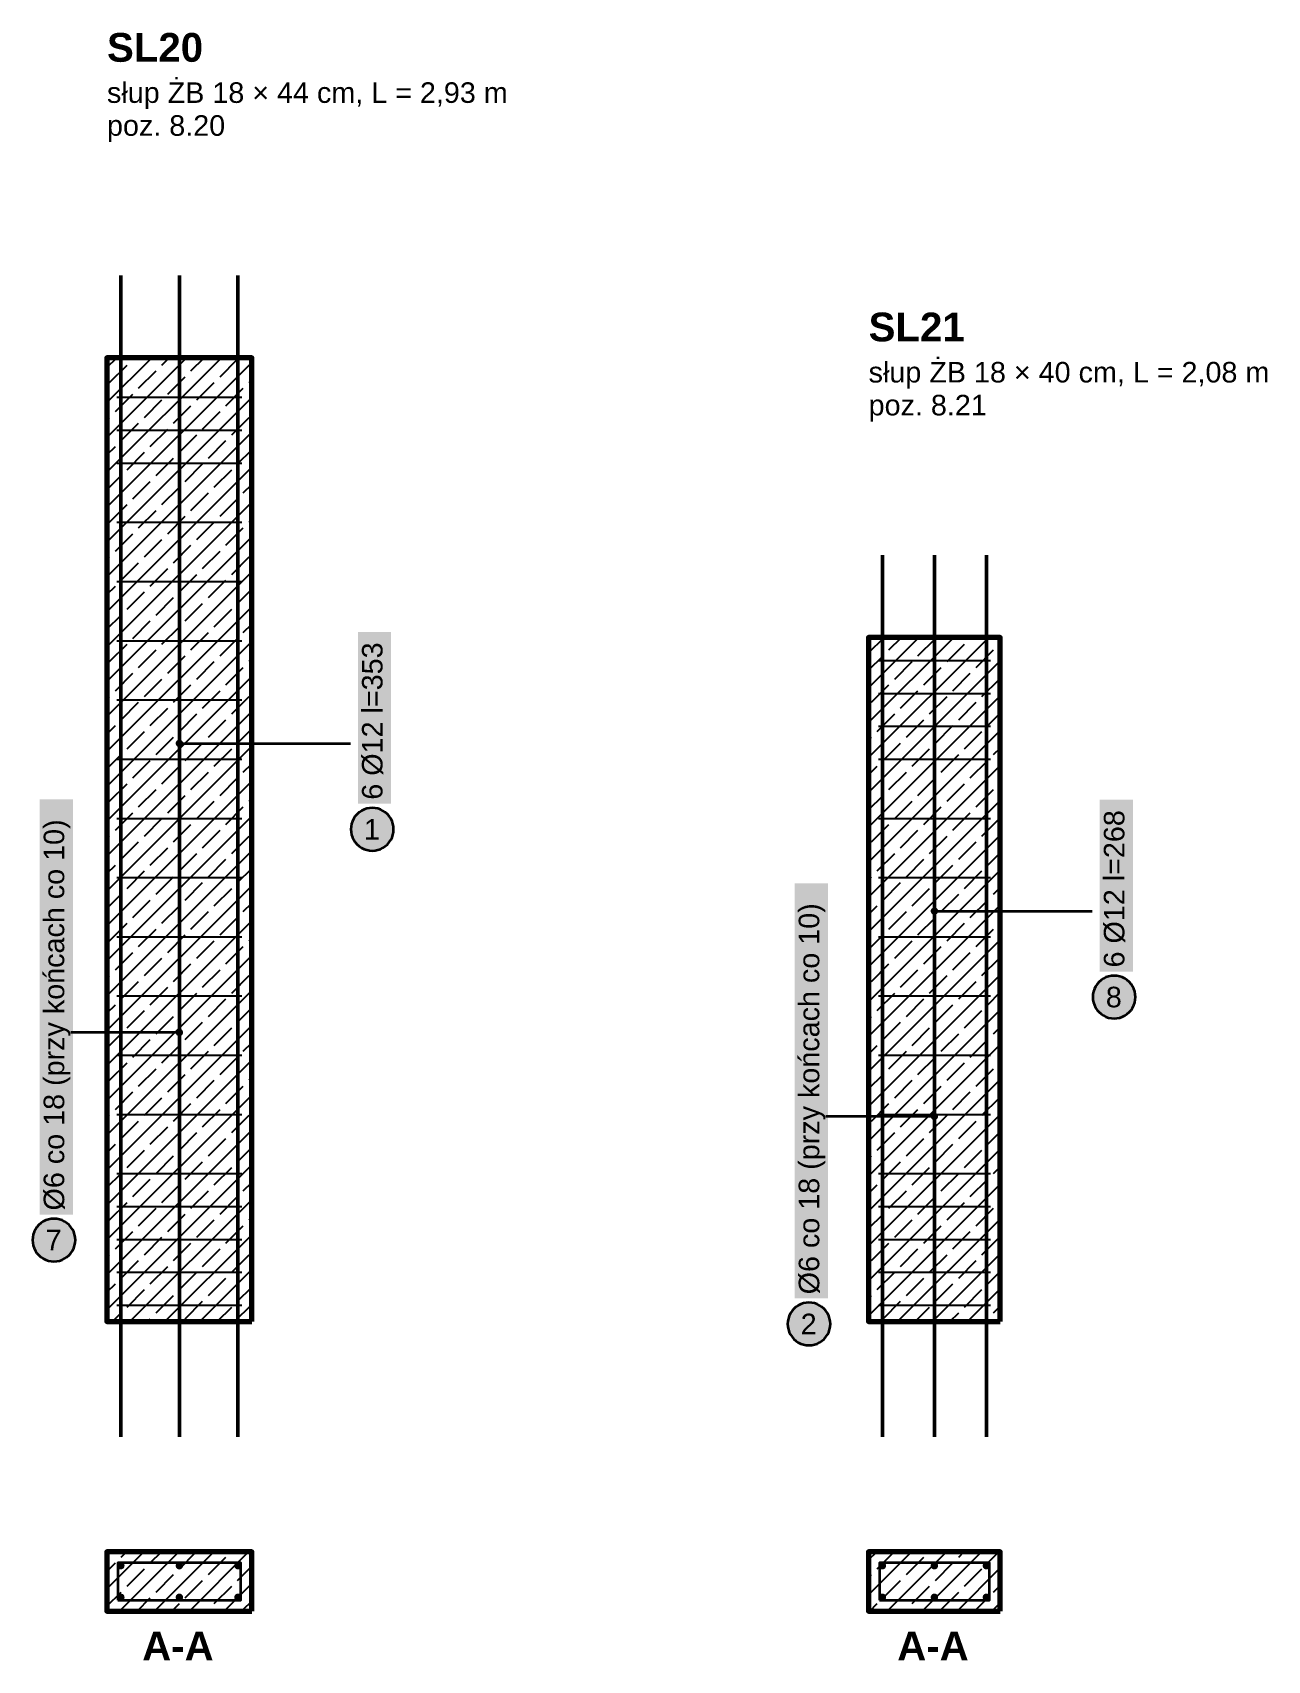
# Model space of a CAD drawing. Header units: metres. Extents: x -0.4 to 15.9, y -1 to 3.9.
# Drawn here: x 12.114 to 15.867, y -1.03 to 3.919 of the extents above; entities that cross this region are included whole.
import ezdxf

# ---------------------------------------------------------------- set-up
doc = ezdxf.new("R2010")
doc.units = ezdxf.units.M
for name, color, linetype, lineweight in [('A-KRESKOWANIE', 8, 'Continuous', 18), ('A-MASKA', 7, 'Continuous', 18), ('A-OPISY', 2, 'Continuous', 25), ('K-KONSTR', 7, 'Continuous', 50), ('K-ZBROJENIE', 1, 'Continuous', 100), ('K-ZBROJENIE-OPIS', 2, 'Continuous', 25)]:
    doc.layers.add(name, color=color, linetype=linetype, lineweight=lineweight)
doc.styles.add('PL_ARIAL', font='arial.ttf')
doc.styles.add('PL_ARIAL_B', font='arialbd.ttf')

msp = doc.modelspace()

# ---------------------------------------------------------------- hatches: boundary and pattern name
at = {"layer": 'A-MASKA', "true_color": 0xffffff}
for points in [[(13.2037, 1.5742), (13.2037, 2.0968), (13.1025, 2.0968), (13.1025, 1.5742)], [(12.2363, 0.3255), (12.2363, 1.5875), (12.135, 1.5875), (12.135, 0.3255)], [(15.4587, 1.0642), (15.4587, 1.5868), (15.3575, 1.5868), (15.3575, 1.0642)], [(14.5312, 0.0705), (14.5312, 1.3325), (14.43, 1.3325), (14.43, 0.0705)]]:
    msp.add_hatch(color=7, dxfattribs=at).paths.add_polyline_path(points)
at = {"layer": 'K-ZBROJENIE', "true_color": 0x000000}
for points in [[(12.3933, -0.742), (12.3932, -0.7431), (12.393, -0.7442), (12.3928, -0.7453), (12.3924, -0.7463), (12.3919, -0.7473), (12.3914, -0.7483), (12.3907, -0.7491), (12.39, -0.75), (12.3891, -0.7507), (12.3883, -0.7514), (12.3873, -0.7519), (12.3863, -0.7524), (12.3853, -0.7528), (12.3842, -0.753), (12.3831, -0.7532), (12.382, -0.7532), (12.3809, -0.7532), (12.3798, -0.753), (12.3787, -0.7528), (12.3777, -0.7524), (12.3767, -0.7519), (12.3757, -0.7514), (12.3749, -0.7507), (12.374, -0.75), (12.3733, -0.7491), (12.3726, -0.7483), (12.3721, -0.7473), (12.3716, -0.7463), (12.3712, -0.7453), (12.371, -0.7442), (12.3708, -0.7431), (12.3707, -0.742), (12.3708, -0.7409), (12.371, -0.7398), (12.3712, -0.7387), (12.3716, -0.7377), (12.3721, -0.7367), (12.3726, -0.7357), (12.3733, -0.7349), (12.374, -0.734), (12.3749, -0.7333), (12.3757, -0.7326), (12.3767, -0.7321), (12.3777, -0.7316), (12.3787, -0.7312), (12.3798, -0.731), (12.3809, -0.7308), (12.382, -0.7308), (12.3831, -0.7308), (12.3842, -0.731), (12.3853, -0.7312), (12.3863, -0.7316), (12.3873, -0.7321), (12.3883, -0.7326), (12.3891, -0.7333), (12.39, -0.734), (12.3907, -0.7349), (12.3914, -0.7357), (12.3919, -0.7367), (12.3924, -0.7377), (12.3928, -0.7387), (12.393, -0.7398), (12.3932, -0.7409)], [(12.5713, -0.742), (12.5712, -0.7431), (12.571, -0.7442), (12.5708, -0.7453), (12.5704, -0.7463), (12.5699, -0.7473), (12.5694, -0.7483), (12.5687, -0.7491), (12.568, -0.75), (12.5671, -0.7507), (12.5663, -0.7514), (12.5653, -0.7519), (12.5643, -0.7524), (12.5633, -0.7528), (12.5622, -0.753), (12.5611, -0.7532), (12.56, -0.7532), (12.5589, -0.7532), (12.5578, -0.753), (12.5567, -0.7528), (12.5557, -0.7524), (12.5547, -0.7519), (12.5537, -0.7514), (12.5529, -0.7507), (12.552, -0.75), (12.5513, -0.7491), (12.5506, -0.7483), (12.5501, -0.7473), (12.5496, -0.7463), (12.5492, -0.7453), (12.549, -0.7442), (12.5488, -0.7431), (12.5488, -0.742), (12.5488, -0.7409), (12.549, -0.7398), (12.5492, -0.7387), (12.5496, -0.7377), (12.5501, -0.7367), (12.5506, -0.7357), (12.5513, -0.7349), (12.552, -0.734), (12.5529, -0.7333), (12.5537, -0.7326), (12.5547, -0.7321), (12.5557, -0.7316), (12.5567, -0.7312), (12.5578, -0.731), (12.5589, -0.7308), (12.56, -0.7308), (12.5611, -0.7308), (12.5622, -0.731), (12.5633, -0.7312), (12.5643, -0.7316), (12.5653, -0.7321), (12.5663, -0.7326), (12.5671, -0.7333), (12.568, -0.734), (12.5687, -0.7349), (12.5694, -0.7357), (12.5699, -0.7367), (12.5704, -0.7377), (12.5708, -0.7387), (12.571, -0.7398), (12.5712, -0.7409)], [(12.7492, -0.742), (12.7492, -0.7431), (12.749, -0.7442), (12.7488, -0.7453), (12.7484, -0.7463), (12.7479, -0.7473), (12.7474, -0.7483), (12.7467, -0.7491), (12.746, -0.75), (12.7451, -0.7507), (12.7443, -0.7514), (12.7433, -0.7519), (12.7423, -0.7524), (12.7413, -0.7528), (12.7402, -0.753), (12.7391, -0.7532), (12.738, -0.7532), (12.7369, -0.7532), (12.7358, -0.753), (12.7347, -0.7528), (12.7337, -0.7524), (12.7327, -0.7519), (12.7317, -0.7514), (12.7309, -0.7507), (12.73, -0.75), (12.7293, -0.7491), (12.7286, -0.7483), (12.7281, -0.7473), (12.7276, -0.7463), (12.7272, -0.7453), (12.727, -0.7442), (12.7268, -0.7431), (12.7267, -0.742), (12.7268, -0.7409), (12.727, -0.7398), (12.7272, -0.7387), (12.7276, -0.7377), (12.7281, -0.7367), (12.7286, -0.7357), (12.7293, -0.7349), (12.73, -0.734), (12.7309, -0.7333), (12.7317, -0.7326), (12.7327, -0.7321), (12.7337, -0.7316), (12.7347, -0.7312), (12.7358, -0.731), (12.7369, -0.7308), (12.738, -0.7308), (12.7391, -0.7308), (12.7402, -0.731), (12.7413, -0.7312), (12.7423, -0.7316), (12.7433, -0.7321), (12.7443, -0.7326), (12.7451, -0.7333), (12.746, -0.734), (12.7467, -0.7349), (12.7474, -0.7357), (12.7479, -0.7367), (12.7484, -0.7377), (12.7488, -0.7387), (12.749, -0.7398), (12.7492, -0.7409)], [(14.7082, -0.742), (14.7082, -0.7431), (14.708, -0.7442), (14.7078, -0.7453), (14.7074, -0.7463), (14.7069, -0.7473), (14.7064, -0.7483), (14.7057, -0.7491), (14.705, -0.75), (14.7041, -0.7507), (14.7033, -0.7514), (14.7023, -0.7519), (14.7013, -0.7524), (14.7003, -0.7528), (14.6992, -0.753), (14.6981, -0.7532), (14.697, -0.7532), (14.6959, -0.7532), (14.6948, -0.753), (14.6937, -0.7528), (14.6927, -0.7524), (14.6917, -0.7519), (14.6907, -0.7514), (14.6899, -0.7507), (14.689, -0.75), (14.6883, -0.7491), (14.6876, -0.7483), (14.6871, -0.7473), (14.6866, -0.7463), (14.6862, -0.7453), (14.686, -0.7442), (14.6858, -0.7431), (14.6857, -0.742), (14.6858, -0.7409), (14.686, -0.7398), (14.6862, -0.7387), (14.6866, -0.7377), (14.6871, -0.7367), (14.6876, -0.7357), (14.6883, -0.7349), (14.689, -0.734), (14.6899, -0.7333), (14.6907, -0.7326), (14.6917, -0.7321), (14.6927, -0.7316), (14.6937, -0.7312), (14.6948, -0.731), (14.6959, -0.7308), (14.697, -0.7308), (14.6981, -0.7308), (14.6992, -0.731), (14.7003, -0.7312), (14.7013, -0.7316), (14.7023, -0.7321), (14.7033, -0.7326), (14.7041, -0.7333), (14.705, -0.734), (14.7057, -0.7349), (14.7064, -0.7357), (14.7069, -0.7367), (14.7074, -0.7377), (14.7078, -0.7387), (14.708, -0.7398), (14.7082, -0.7409)], [(14.8662, -0.742), (14.8662, -0.7431), (14.866, -0.7442), (14.8658, -0.7453), (14.8654, -0.7463), (14.8649, -0.7473), (14.8644, -0.7483), (14.8637, -0.7491), (14.863, -0.75), (14.8621, -0.7507), (14.8613, -0.7514), (14.8603, -0.7519), (14.8593, -0.7524), (14.8583, -0.7528), (14.8572, -0.753), (14.8561, -0.7532), (14.855, -0.7532), (14.8539, -0.7532), (14.8528, -0.753), (14.8517, -0.7528), (14.8507, -0.7524), (14.8497, -0.7519), (14.8487, -0.7514), (14.8479, -0.7507), (14.847, -0.75), (14.8463, -0.7491), (14.8456, -0.7483), (14.8451, -0.7473), (14.8446, -0.7463), (14.8442, -0.7453), (14.844, -0.7442), (14.8438, -0.7431), (14.8437, -0.742), (14.8438, -0.7409), (14.844, -0.7398), (14.8442, -0.7387), (14.8446, -0.7377), (14.8451, -0.7367), (14.8456, -0.7357), (14.8463, -0.7349), (14.847, -0.734), (14.8479, -0.7333), (14.8487, -0.7326), (14.8497, -0.7321), (14.8507, -0.7316), (14.8517, -0.7312), (14.8528, -0.731), (14.8539, -0.7308), (14.855, -0.7308), (14.8561, -0.7308), (14.8572, -0.731), (14.8583, -0.7312), (14.8593, -0.7316), (14.8603, -0.7321), (14.8613, -0.7326), (14.8621, -0.7333), (14.863, -0.734), (14.8637, -0.7349), (14.8644, -0.7357), (14.8649, -0.7367), (14.8654, -0.7377), (14.8658, -0.7387), (14.866, -0.7398), (14.8662, -0.7409)], [(15.0243, -0.742), (15.0242, -0.7431), (15.024, -0.7442), (15.0238, -0.7453), (15.0234, -0.7463), (15.0229, -0.7473), (15.0224, -0.7483), (15.0217, -0.7491), (15.021, -0.75), (15.0201, -0.7507), (15.0193, -0.7514), (15.0183, -0.7519), (15.0173, -0.7524), (15.0163, -0.7528), (15.0152, -0.753), (15.0141, -0.7532), (15.013, -0.7532), (15.0119, -0.7532), (15.0108, -0.753), (15.0097, -0.7528), (15.0087, -0.7524), (15.0077, -0.7519), (15.0067, -0.7514), (15.0059, -0.7507), (15.005, -0.75), (15.0043, -0.7491), (15.0036, -0.7483), (15.0031, -0.7473), (15.0026, -0.7463), (15.0022, -0.7453), (15.002, -0.7442), (15.0018, -0.7431), (15.0017, -0.742), (15.0018, -0.7409), (15.002, -0.7398), (15.0022, -0.7387), (15.0026, -0.7377), (15.0031, -0.7367), (15.0036, -0.7357), (15.0043, -0.7349), (15.005, -0.734), (15.0059, -0.7333), (15.0067, -0.7326), (15.0077, -0.7321), (15.0087, -0.7316), (15.0097, -0.7312), (15.0108, -0.731), (15.0119, -0.7308), (15.013, -0.7308), (15.0141, -0.7308), (15.0152, -0.731), (15.0163, -0.7312), (15.0173, -0.7316), (15.0183, -0.7321), (15.0193, -0.7326), (15.0201, -0.7333), (15.021, -0.734), (15.0217, -0.7349), (15.0224, -0.7357), (15.0229, -0.7367), (15.0234, -0.7377), (15.0238, -0.7387), (15.024, -0.7398), (15.0242, -0.7409)], [(12.3933, -0.838), (12.3932, -0.8391), (12.393, -0.8402), (12.3928, -0.8413), (12.3924, -0.8423), (12.3919, -0.8433), (12.3914, -0.8443), (12.3907, -0.8451), (12.39, -0.846), (12.3891, -0.8467), (12.3883, -0.8474), (12.3873, -0.8479), (12.3863, -0.8484), (12.3853, -0.8488), (12.3842, -0.849), (12.3831, -0.8492), (12.382, -0.8492), (12.3809, -0.8492), (12.3798, -0.849), (12.3787, -0.8488), (12.3777, -0.8484), (12.3767, -0.8479), (12.3757, -0.8474), (12.3749, -0.8467), (12.374, -0.846), (12.3733, -0.8451), (12.3726, -0.8443), (12.3721, -0.8433), (12.3716, -0.8423), (12.3712, -0.8413), (12.371, -0.8402), (12.3708, -0.8391), (12.3707, -0.838), (12.3708, -0.8369), (12.371, -0.8358), (12.3712, -0.8347), (12.3716, -0.8337), (12.3721, -0.8327), (12.3726, -0.8317), (12.3733, -0.8309), (12.374, -0.83), (12.3749, -0.8293), (12.3757, -0.8286), (12.3767, -0.8281), (12.3777, -0.8276), (12.3787, -0.8272), (12.3798, -0.827), (12.3809, -0.8268), (12.382, -0.8267), (12.3831, -0.8268), (12.3842, -0.827), (12.3853, -0.8272), (12.3863, -0.8276), (12.3873, -0.8281), (12.3883, -0.8286), (12.3891, -0.8293), (12.39, -0.83), (12.3907, -0.8309), (12.3914, -0.8317), (12.3919, -0.8327), (12.3924, -0.8337), (12.3928, -0.8347), (12.393, -0.8358), (12.3932, -0.8369)], [(12.5713, -0.838), (12.5712, -0.8391), (12.571, -0.8402), (12.5708, -0.8413), (12.5704, -0.8423), (12.5699, -0.8433), (12.5694, -0.8443), (12.5687, -0.8451), (12.568, -0.846), (12.5671, -0.8467), (12.5663, -0.8474), (12.5653, -0.8479), (12.5643, -0.8484), (12.5633, -0.8488), (12.5622, -0.849), (12.5611, -0.8492), (12.56, -0.8492), (12.5589, -0.8492), (12.5578, -0.849), (12.5567, -0.8488), (12.5557, -0.8484), (12.5547, -0.8479), (12.5537, -0.8474), (12.5529, -0.8467), (12.552, -0.846), (12.5513, -0.8451), (12.5506, -0.8443), (12.5501, -0.8433), (12.5496, -0.8423), (12.5492, -0.8413), (12.549, -0.8402), (12.5488, -0.8391), (12.5488, -0.838), (12.5488, -0.8369), (12.549, -0.8358), (12.5492, -0.8347), (12.5496, -0.8337), (12.5501, -0.8327), (12.5506, -0.8317), (12.5513, -0.8309), (12.552, -0.83), (12.5529, -0.8293), (12.5537, -0.8286), (12.5547, -0.8281), (12.5557, -0.8276), (12.5567, -0.8272), (12.5578, -0.827), (12.5589, -0.8268), (12.56, -0.8267), (12.5611, -0.8268), (12.5622, -0.827), (12.5633, -0.8272), (12.5643, -0.8276), (12.5653, -0.8281), (12.5663, -0.8286), (12.5671, -0.8293), (12.568, -0.83), (12.5687, -0.8309), (12.5694, -0.8317), (12.5699, -0.8327), (12.5704, -0.8337), (12.5708, -0.8347), (12.571, -0.8358), (12.5712, -0.8369)], [(12.7492, -0.838), (12.7492, -0.8391), (12.749, -0.8402), (12.7488, -0.8413), (12.7484, -0.8423), (12.7479, -0.8433), (12.7474, -0.8443), (12.7467, -0.8451), (12.746, -0.846), (12.7451, -0.8467), (12.7443, -0.8474), (12.7433, -0.8479), (12.7423, -0.8484), (12.7413, -0.8488), (12.7402, -0.849), (12.7391, -0.8492), (12.738, -0.8492), (12.7369, -0.8492), (12.7358, -0.849), (12.7347, -0.8488), (12.7337, -0.8484), (12.7327, -0.8479), (12.7317, -0.8474), (12.7309, -0.8467), (12.73, -0.846), (12.7293, -0.8451), (12.7286, -0.8443), (12.7281, -0.8433), (12.7276, -0.8423), (12.7272, -0.8413), (12.727, -0.8402), (12.7268, -0.8391), (12.7267, -0.838), (12.7268, -0.8369), (12.727, -0.8358), (12.7272, -0.8347), (12.7276, -0.8337), (12.7281, -0.8327), (12.7286, -0.8317), (12.7293, -0.8309), (12.73, -0.83), (12.7309, -0.8293), (12.7317, -0.8286), (12.7327, -0.8281), (12.7337, -0.8276), (12.7347, -0.8272), (12.7358, -0.827), (12.7369, -0.8268), (12.738, -0.8267), (12.7391, -0.8268), (12.7402, -0.827), (12.7413, -0.8272), (12.7423, -0.8276), (12.7433, -0.8281), (12.7443, -0.8286), (12.7451, -0.8293), (12.746, -0.83), (12.7467, -0.8309), (12.7474, -0.8317), (12.7479, -0.8327), (12.7484, -0.8337), (12.7488, -0.8347), (12.749, -0.8358), (12.7492, -0.8369)], [(14.7082, -0.838), (14.7082, -0.8391), (14.708, -0.8402), (14.7078, -0.8413), (14.7074, -0.8423), (14.7069, -0.8433), (14.7064, -0.8443), (14.7057, -0.8451), (14.705, -0.846), (14.7041, -0.8467), (14.7033, -0.8474), (14.7023, -0.8479), (14.7013, -0.8484), (14.7003, -0.8488), (14.6992, -0.849), (14.6981, -0.8492), (14.697, -0.8492), (14.6959, -0.8492), (14.6948, -0.849), (14.6937, -0.8488), (14.6927, -0.8484), (14.6917, -0.8479), (14.6907, -0.8474), (14.6899, -0.8467), (14.689, -0.846), (14.6883, -0.8451), (14.6876, -0.8443), (14.6871, -0.8433), (14.6866, -0.8423), (14.6862, -0.8413), (14.686, -0.8402), (14.6858, -0.8391), (14.6857, -0.838), (14.6858, -0.8369), (14.686, -0.8358), (14.6862, -0.8347), (14.6866, -0.8337), (14.6871, -0.8327), (14.6876, -0.8317), (14.6883, -0.8309), (14.689, -0.83), (14.6899, -0.8293), (14.6907, -0.8286), (14.6917, -0.8281), (14.6927, -0.8276), (14.6937, -0.8272), (14.6948, -0.827), (14.6959, -0.8268), (14.697, -0.8267), (14.6981, -0.8268), (14.6992, -0.827), (14.7003, -0.8272), (14.7013, -0.8276), (14.7023, -0.8281), (14.7033, -0.8286), (14.7041, -0.8293), (14.705, -0.83), (14.7057, -0.8309), (14.7064, -0.8317), (14.7069, -0.8327), (14.7074, -0.8337), (14.7078, -0.8347), (14.708, -0.8358), (14.7082, -0.8369)], [(14.8662, -0.838), (14.8662, -0.8391), (14.866, -0.8402), (14.8658, -0.8413), (14.8654, -0.8423), (14.8649, -0.8433), (14.8644, -0.8443), (14.8637, -0.8451), (14.863, -0.846), (14.8621, -0.8467), (14.8613, -0.8474), (14.8603, -0.8479), (14.8593, -0.8484), (14.8583, -0.8488), (14.8572, -0.849), (14.8561, -0.8492), (14.855, -0.8492), (14.8539, -0.8492), (14.8528, -0.849), (14.8517, -0.8488), (14.8507, -0.8484), (14.8497, -0.8479), (14.8487, -0.8474), (14.8479, -0.8467), (14.847, -0.846), (14.8463, -0.8451), (14.8456, -0.8443), (14.8451, -0.8433), (14.8446, -0.8423), (14.8442, -0.8413), (14.844, -0.8402), (14.8438, -0.8391), (14.8437, -0.838), (14.8438, -0.8369), (14.844, -0.8358), (14.8442, -0.8347), (14.8446, -0.8337), (14.8451, -0.8327), (14.8456, -0.8317), (14.8463, -0.8309), (14.847, -0.83), (14.8479, -0.8293), (14.8487, -0.8286), (14.8497, -0.8281), (14.8507, -0.8276), (14.8517, -0.8272), (14.8528, -0.827), (14.8539, -0.8268), (14.855, -0.8267), (14.8561, -0.8268), (14.8572, -0.827), (14.8583, -0.8272), (14.8593, -0.8276), (14.8603, -0.8281), (14.8613, -0.8286), (14.8621, -0.8293), (14.863, -0.83), (14.8637, -0.8309), (14.8644, -0.8317), (14.8649, -0.8327), (14.8654, -0.8337), (14.8658, -0.8347), (14.866, -0.8358), (14.8662, -0.8369)], [(15.0243, -0.838), (15.0242, -0.8391), (15.024, -0.8402), (15.0238, -0.8413), (15.0234, -0.8423), (15.0229, -0.8433), (15.0224, -0.8443), (15.0217, -0.8451), (15.021, -0.846), (15.0201, -0.8467), (15.0193, -0.8474), (15.0183, -0.8479), (15.0173, -0.8484), (15.0163, -0.8488), (15.0152, -0.849), (15.0141, -0.8492), (15.013, -0.8492), (15.0119, -0.8492), (15.0108, -0.849), (15.0097, -0.8488), (15.0087, -0.8484), (15.0077, -0.8479), (15.0067, -0.8474), (15.0059, -0.8467), (15.005, -0.846), (15.0043, -0.8451), (15.0036, -0.8443), (15.0031, -0.8433), (15.0026, -0.8423), (15.0022, -0.8413), (15.002, -0.8402), (15.0018, -0.8391), (15.0017, -0.838), (15.0018, -0.8369), (15.002, -0.8358), (15.0022, -0.8347), (15.0026, -0.8337), (15.0031, -0.8327), (15.0036, -0.8317), (15.0043, -0.8309), (15.005, -0.83), (15.0059, -0.8293), (15.0067, -0.8286), (15.0077, -0.8281), (15.0087, -0.8276), (15.0097, -0.8272), (15.0108, -0.827), (15.0119, -0.8268), (15.013, -0.8267), (15.0141, -0.8268), (15.0152, -0.827), (15.0163, -0.8272), (15.0173, -0.8276), (15.0183, -0.8281), (15.0193, -0.8286), (15.0201, -0.8293), (15.021, -0.83), (15.0217, -0.8309), (15.0224, -0.8317), (15.0229, -0.8327), (15.0234, -0.8337), (15.0238, -0.8347), (15.024, -0.8358), (15.0242, -0.8369)]]:
    msp.add_hatch(color=7, dxfattribs=at).paths.add_polyline_path(points)
at = {"layer": 'K-ZBROJENIE-OPIS', "true_color": 0x000000}
for points in [[(12.5713, 1.758), (12.5709, 1.7609), (12.5697, 1.7636), (12.568, 1.766), (12.5656, 1.7677), (12.5629, 1.7689), (12.56, 1.7692), (12.5571, 1.7689), (12.5544, 1.7677), (12.552, 1.766), (12.5503, 1.7636), (12.5491, 1.7609), (12.5488, 1.758), (12.5491, 1.7551), (12.5503, 1.7524), (12.552, 1.75), (12.5544, 1.7483), (12.5571, 1.7471), (12.56, 1.7468), (12.5629, 1.7471), (12.5656, 1.7483), (12.568, 1.75), (12.5697, 1.7524), (12.5709, 1.7551)], [(14.8662, 1.248), (14.8659, 1.2509), (14.8647, 1.2536), (14.863, 1.256), (14.8606, 1.2577), (14.8579, 1.2589), (14.855, 1.2592), (14.8521, 1.2589), (14.8494, 1.2577), (14.847, 1.256), (14.8453, 1.2536), (14.8441, 1.2509), (14.8437, 1.248), (14.8441, 1.2451), (14.8453, 1.2424), (14.847, 1.24), (14.8494, 1.2383), (14.8521, 1.2371), (14.855, 1.2368), (14.8579, 1.2371), (14.8606, 1.2383), (14.863, 1.24), (14.8647, 1.2424), (14.8659, 1.2451)], [(12.5713, 0.879), (12.5709, 0.8819), (12.5697, 0.8846), (12.568, 0.887), (12.5656, 0.8887), (12.5629, 0.8899), (12.56, 0.8902), (12.5571, 0.8899), (12.5544, 0.8887), (12.552, 0.887), (12.5503, 0.8846), (12.5491, 0.8819), (12.5488, 0.879), (12.5491, 0.8761), (12.5503, 0.8734), (12.552, 0.871), (12.5544, 0.8693), (12.5571, 0.8681), (12.56, 0.8678), (12.5629, 0.8681), (12.5656, 0.8693), (12.568, 0.871), (12.5697, 0.8734), (12.5709, 0.8761)], [(14.8662, 0.624), (14.8659, 0.6269), (14.8647, 0.6296), (14.863, 0.632), (14.8606, 0.6337), (14.8579, 0.6349), (14.855, 0.6352), (14.8521, 0.6349), (14.8494, 0.6337), (14.847, 0.632), (14.8453, 0.6296), (14.8441, 0.6269), (14.8437, 0.624), (14.8441, 0.6211), (14.8453, 0.6184), (14.847, 0.616), (14.8494, 0.6143), (14.8521, 0.6131), (14.855, 0.6128), (14.8579, 0.6131), (14.8606, 0.6143), (14.863, 0.616), (14.8647, 0.6184), (14.8659, 0.6211)]]:
    msp.add_hatch(color=7, dxfattribs=at).paths.add_polyline_path(points)
at = {"layer": 'K-ZBROJENIE-OPIS', "true_color": 0xffffff}
for points in [[(13.2112, 1.4967), (13.2107, 1.5052), (13.209, 1.5136), (13.2063, 1.5216), (13.2025, 1.5292), (13.1978, 1.5363), (13.1922, 1.5427), (13.1858, 1.5483), (13.1788, 1.553), (13.1711, 1.5568), (13.1631, 1.5595), (13.1547, 1.5612), (13.1463, 1.5617), (13.1378, 1.5612), (13.1294, 1.5595), (13.1214, 1.5568), (13.1137, 1.553), (13.1067, 1.5483), (13.1003, 1.5427), (13.0947, 1.5363), (13.09, 1.5292), (13.0862, 1.5216), (13.0835, 1.5136), (13.0818, 1.5052), (13.0813, 1.4967), (13.0818, 1.4883), (13.0835, 1.4799), (13.0862, 1.4719), (13.09, 1.4642), (13.0947, 1.4572), (13.1003, 1.4508), (13.1067, 1.4452), (13.1137, 1.4405), (13.1214, 1.4367), (13.1294, 1.434), (13.1378, 1.4323), (13.1463, 1.4317), (13.1547, 1.4323), (13.1631, 1.434), (13.1711, 1.4367), (13.1788, 1.4405), (13.1858, 1.4452), (13.1922, 1.4508), (13.1978, 1.4572), (13.2025, 1.4642), (13.2063, 1.4719), (13.209, 1.4799), (13.2107, 1.4883)], [(15.4662, 0.9867), (15.4657, 0.9952), (15.464, 1.0036), (15.4613, 1.0116), (15.4575, 1.0192), (15.4528, 1.0263), (15.4472, 1.0327), (15.4408, 1.0383), (15.4337, 1.043), (15.4261, 1.0468), (15.4181, 1.0495), (15.4097, 1.0512), (15.4012, 1.0517), (15.3928, 1.0512), (15.3844, 1.0495), (15.3764, 1.0468), (15.3687, 1.043), (15.3617, 1.0383), (15.3553, 1.0327), (15.3497, 1.0263), (15.345, 1.0192), (15.3412, 1.0116), (15.3385, 1.0036), (15.3368, 0.9952), (15.3362, 0.9867), (15.3368, 0.9783), (15.3385, 0.9699), (15.3412, 0.9619), (15.345, 0.9542), (15.3497, 0.9472), (15.3553, 0.9408), (15.3617, 0.9352), (15.3687, 0.9305), (15.3764, 0.9267), (15.3844, 0.924), (15.3928, 0.9223), (15.4012, 0.9217), (15.4097, 0.9223), (15.4181, 0.924), (15.4261, 0.9267), (15.4337, 0.9305), (15.4408, 0.9352), (15.4472, 0.9408), (15.4528, 0.9472), (15.4575, 0.9542), (15.4613, 0.9619), (15.464, 0.9699), (15.4657, 0.9783)], [(12.2438, 0.248), (12.2432, 0.2565), (12.2415, 0.2648), (12.2388, 0.2729), (12.235, 0.2805), (12.2303, 0.2875), (12.2247, 0.2939), (12.2183, 0.2995), (12.2113, 0.3043), (12.2036, 0.308), (12.1956, 0.3108), (12.1872, 0.3124), (12.1788, 0.313), (12.1703, 0.3124), (12.1619, 0.3108), (12.1539, 0.308), (12.1463, 0.3043), (12.1392, 0.2995), (12.1328, 0.2939), (12.1272, 0.2875), (12.1225, 0.2805), (12.1187, 0.2729), (12.116, 0.2648), (12.1143, 0.2565), (12.1138, 0.248), (12.1143, 0.2395), (12.116, 0.2312), (12.1187, 0.2231), (12.1225, 0.2155), (12.1272, 0.2084), (12.1328, 0.202), (12.1392, 0.1964), (12.1463, 0.1917), (12.1539, 0.1879), (12.1619, 0.1852), (12.1703, 0.1835), (12.1788, 0.183), (12.1872, 0.1835), (12.1956, 0.1852), (12.2036, 0.1879), (12.2113, 0.1917), (12.2183, 0.1964), (12.2247, 0.202), (12.2303, 0.2084), (12.235, 0.2155), (12.2388, 0.2231), (12.2415, 0.2312), (12.2432, 0.2395)], [(14.5387, -0.007), (14.5382, 0.0015), (14.5365, 0.0098), (14.5338, 0.0179), (14.53, 0.0255), (14.5253, 0.0325), (14.5197, 0.0389), (14.5133, 0.0445), (14.5062, 0.0493), (14.4986, 0.053), (14.4906, 0.0558), (14.4822, 0.0574), (14.4737, 0.058), (14.4653, 0.0574), (14.4569, 0.0558), (14.4489, 0.053), (14.4412, 0.0493), (14.4342, 0.0445), (14.4278, 0.0389), (14.4222, 0.0325), (14.4175, 0.0255), (14.4137, 0.0179), (14.411, 0.0098), (14.4093, 0.0015), (14.4087, -0.007), (14.4093, -0.0155), (14.411, -0.0238), (14.4137, -0.0319), (14.4175, -0.0395), (14.4222, -0.0466), (14.4278, -0.053), (14.4342, -0.0586), (14.4412, -0.0633), (14.4489, -0.0671), (14.4569, -0.0698), (14.4653, -0.0715), (14.4737, -0.072), (14.4822, -0.0715), (14.4906, -0.0698), (14.4986, -0.0671), (14.5062, -0.0633), (14.5133, -0.0586), (14.5197, -0.053), (14.5253, -0.0466), (14.53, -0.0395), (14.5338, -0.0319), (14.5365, -0.0238), (14.5382, -0.0155)]]:
    msp.add_hatch(color=7, dxfattribs=at).paths.add_polyline_path(points)

# ---------------------------------------------------------------- linework, layer by layer
at = {"layer": 'A-KRESKOWANIE', "lineweight": 25, "ltscale": 0.025}
for points in [[(12.34, 2.5819), (12.6881, 2.93)], [(12.34, 2.688), (12.582, 2.93)], [(12.34, 2.7941), (12.4759, 2.93)], [(12.34, 2.9001), (12.3699, 2.93)], [(12.4186, 2.9257), (12.4229, 2.93)], [(12.507, 2.908), (12.529, 2.93)], [(12.5953, 2.8903), (12.635, 2.93)], [(12.6837, 2.8726), (12.7368, 2.9257)], [(12.34, 2.4759), (12.78, 2.9159)], [(12.3479, 2.8549), (12.4009, 2.908)], [(12.4362, 2.8373), (12.4893, 2.8903)], [(12.5246, 2.8196), (12.5777, 2.8726)], [(12.613, 2.8019), (12.6661, 2.8549)], [(12.7014, 2.7842), (12.7544, 2.8373)], [(12.7721, 2.8549), (12.78, 2.8628)], [(12.34, 2.3698), (12.78, 2.8098)], [(12.3655, 2.7666), (12.4186, 2.8196)], [(12.4539, 2.7489), (12.507, 2.8019)], [(12.5423, 2.7312), (12.5953, 2.7842)], [(12.34, 2.741), (12.3479, 2.7489)], [(12.3832, 2.6782), (12.4362, 2.7312)], [(12.6307, 2.7135), (12.6837, 2.7666)], [(12.7191, 2.6958), (12.7721, 2.7489)], [(12.34, 2.2637), (12.78, 2.7037)], [(12.4716, 2.6605), (12.5246, 2.7135)], [(12.56, 2.6428), (12.613, 2.6958)], [(12.6484, 2.6251), (12.7014, 2.6782)], [(12.34, 2.635), (12.3655, 2.6605)], [(12.4009, 2.5898), (12.4539, 2.6428)], [(12.4893, 2.5721), (12.5423, 2.6251)], [(12.7368, 2.6075), (12.78, 2.6507)], [(12.34, 2.1577), (12.78, 2.5977)], [(12.5777, 2.5544), (12.6307, 2.6075)], [(12.6661, 2.5367), (12.7191, 2.5898)], [(12.34, 2.5289), (12.3832, 2.5721)], [(12.4186, 2.5014), (12.4716, 2.5544)], [(12.507, 2.4837), (12.56, 2.5367)], [(12.7544, 2.5191), (12.78, 2.5446)], [(12.34, 2.0516), (12.78, 2.4916)], [(12.3479, 2.4307), (12.4009, 2.4837)], [(12.5953, 2.466), (12.6484, 2.5191)], [(12.6837, 2.4484), (12.7368, 2.5014)], [(12.4362, 2.413), (12.4893, 2.466)], [(12.5246, 2.3953), (12.5777, 2.4484)], [(12.613, 2.3776), (12.6661, 2.4307)], [(12.7721, 2.4307), (12.78, 2.4386)], [(12.34, 1.9455), (12.78, 2.3855)], [(12.3655, 2.3423), (12.4186, 2.3953)], [(12.4539, 2.3246), (12.507, 2.3776)], [(12.7014, 2.36), (12.7544, 2.413)], [(12.5423, 2.3069), (12.5953, 2.36)], [(12.6307, 2.2893), (12.6837, 2.3423)], [(12.34, 2.3168), (12.3479, 2.3246)], [(12.34, 1.8395), (12.78, 2.2795)], [(12.3832, 2.2539), (12.4362, 2.3069)], [(12.4716, 2.2362), (12.5246, 2.2893)], [(12.7191, 2.2716), (12.7721, 2.3246)], [(12.34, 2.2107), (12.3655, 2.2362)], [(12.56, 2.2185), (12.613, 2.2716)], [(12.6484, 2.2009), (12.7014, 2.2539)], [(12.4009, 2.1655), (12.4539, 2.2185)], [(12.4893, 2.1478), (12.5423, 2.2009)], [(12.5777, 2.1302), (12.6307, 2.1832)], [(12.7368, 2.1832), (12.78, 2.2264)], [(12.34, 1.7334), (12.78, 2.1734)], [(12.34, 2.1046), (12.3832, 2.1478)], [(12.4186, 2.0771), (12.4716, 2.1302)], [(12.6661, 2.1125), (12.7191, 2.1655)], [(12.507, 2.0594), (12.56, 2.1125)], [(12.5953, 2.0418), (12.6484, 2.0948)], [(12.7544, 2.0948), (12.78, 2.1204)], [(14.655, 1.7149), (15.0201, 2.08)], [(14.655, 1.821), (14.914, 2.08)], [(14.655, 1.9271), (14.8079, 2.08)], [(14.655, 2.0331), (14.7019, 2.08)], [(14.7167, 2.0418), (14.7549, 2.08)], [(14.9641, 2.0771), (14.967, 2.08)], [(12.34, 1.6273), (12.78, 2.0673)], [(12.3479, 2.0064), (12.4009, 2.0594)], [(12.4362, 1.9887), (12.4893, 2.0418)], [(12.6837, 2.0241), (12.7368, 2.0771)], [(14.805, 2.0241), (14.8581, 2.0771)], [(14.8934, 2.0064), (14.9465, 2.0594)], [(14.9818, 1.9887), (15.0349, 2.0418)], [(15.0525, 2.0594), (15.055, 2.0619)], [(12.5246, 1.9711), (12.5777, 2.0241)], [(12.613, 1.9534), (12.6661, 2.0064)], [(12.7014, 1.9357), (12.7544, 1.9887)], [(12.7721, 2.0064), (12.78, 2.0143)], [(14.655, 1.9801), (14.699, 2.0241)], [(14.655, 1.6089), (15.055, 2.0089)], [(14.7343, 1.9534), (14.7874, 2.0064)], [(14.8227, 1.9357), (14.8758, 1.9887)], [(12.34, 1.5213), (12.78, 1.9613)], [(12.3655, 1.918), (12.4186, 1.9711)], [(12.4539, 1.9003), (12.507, 1.9534)], [(12.5423, 1.8827), (12.5953, 1.9357)], [(14.6636, 1.8827), (14.7167, 1.9357)], [(14.9111, 1.918), (14.9641, 1.9711)], [(14.9995, 1.9003), (15.0525, 1.9534)], [(12.34, 1.8925), (12.3479, 1.9003)], [(12.3832, 1.8296), (12.4362, 1.8827)], [(12.6307, 1.865), (12.6837, 1.918)], [(12.7191, 1.8473), (12.7721, 1.9003)], [(14.655, 1.5028), (15.055, 1.9028)], [(14.752, 1.865), (14.805, 1.918)], [(14.8404, 1.8473), (14.8934, 1.9003)], [(14.9288, 1.8296), (14.9818, 1.8827)], [(12.34, 1.4152), (12.78, 1.8552)], [(12.4716, 1.812), (12.5246, 1.865)], [(12.56, 1.7943), (12.613, 1.8473)], [(14.6813, 1.7943), (14.7343, 1.8473)], [(15.0172, 1.812), (15.055, 1.8498)], [(12.34, 1.7864), (12.3655, 1.812)], [(12.4009, 1.7413), (12.4539, 1.7943)], [(12.6484, 1.7766), (12.7014, 1.8296)], [(12.7368, 1.7589), (12.78, 1.8022)], [(14.655, 1.3967), (15.055, 1.7967)], [(14.7697, 1.7766), (14.8227, 1.8296)], [(14.8581, 1.7589), (14.9111, 1.812)], [(14.9465, 1.7413), (14.9995, 1.7943)], [(12.34, 1.3091), (12.78, 1.7491)], [(12.4893, 1.7236), (12.5423, 1.7766)], [(12.5777, 1.7059), (12.6307, 1.7589)], [(12.6661, 1.6882), (12.7191, 1.7413)], [(14.655, 1.768), (14.6636, 1.7766)], [(14.699, 1.7059), (14.752, 1.7589)], [(14.7874, 1.6882), (14.8404, 1.7413)], [(15.0349, 1.7236), (15.055, 1.7437)], [(12.34, 1.6804), (12.3832, 1.7236)], [(12.4186, 1.6529), (12.4716, 1.7059)], [(12.507, 1.6352), (12.56, 1.6882)], [(12.7544, 1.6705), (12.78, 1.6961)], [(14.655, 1.2907), (15.055, 1.6907)], [(14.655, 1.6619), (14.6813, 1.6882)], [(14.8758, 1.6705), (14.9288, 1.7236)], [(14.9641, 1.6529), (15.0172, 1.7059)], [(12.34, 1.2031), (12.78, 1.6431)], [(12.3479, 1.5822), (12.4009, 1.6352)], [(12.5953, 1.6175), (12.6484, 1.6705)], [(12.6837, 1.5998), (12.7368, 1.6529)], [(14.7167, 1.6175), (14.7697, 1.6705)], [(14.805, 1.5998), (14.8581, 1.6529)], [(14.8934, 1.5822), (14.9465, 1.6352)], [(15.0525, 1.6352), (15.055, 1.6376)], [(12.4362, 1.5645), (12.4893, 1.6175)], [(12.5246, 1.5468), (12.5777, 1.5998)], [(12.7721, 1.5822), (12.78, 1.59)], [(14.655, 1.5558), (14.699, 1.5998)], [(14.655, 1.1846), (15.055, 1.5846)], [(14.9818, 1.5645), (15.0349, 1.6175)], [(12.34, 1.097), (12.78, 1.537)], [(12.3655, 1.4938), (12.4186, 1.5468)], [(12.613, 1.5291), (12.6661, 1.5822)], [(12.7014, 1.5114), (12.7544, 1.5645)], [(14.7343, 1.5291), (14.7874, 1.5822)], [(14.8227, 1.5114), (14.8758, 1.5645)], [(14.9111, 1.4938), (14.9641, 1.5468)], [(12.4539, 1.4761), (12.507, 1.5291)], [(12.5423, 1.4584), (12.5953, 1.5114)], [(12.6307, 1.4407), (12.6837, 1.4938)], [(14.6636, 1.4584), (14.7167, 1.5114)], [(14.752, 1.4407), (14.805, 1.4938)], [(14.9995, 1.4761), (15.0525, 1.5291)], [(12.34, 1.4682), (12.3479, 1.4761)], [(12.3832, 1.4054), (12.4362, 1.4584)], [(12.4716, 1.3877), (12.5246, 1.4407)], [(12.7191, 1.4231), (12.7721, 1.4761)], [(14.655, 1.0785), (15.055, 1.4785)], [(14.8404, 1.4231), (14.8934, 1.4761)], [(14.9288, 1.4054), (14.9818, 1.4584)], [(12.34, 0.9909), (12.78, 1.4309)], [(12.34, 1.3622), (12.3655, 1.3877)], [(12.56, 1.37), (12.613, 1.4231)], [(12.6484, 1.3523), (12.7014, 1.4054)], [(14.6813, 1.37), (14.7343, 1.4231)], [(14.7697, 1.3523), (14.8227, 1.4054)], [(14.8581, 1.3347), (14.9111, 1.3877)], [(15.0172, 1.3877), (15.055, 1.4255)], [(12.4009, 1.317), (12.4539, 1.37)], [(12.4893, 1.2993), (12.5423, 1.3523)], [(12.7368, 1.3347), (12.78, 1.3779)], [(14.655, 0.9725), (15.055, 1.3725)], [(14.655, 1.3437), (14.6636, 1.3523)], [(14.9465, 1.317), (14.9995, 1.37)], [(12.34, 0.8849), (12.78, 1.3249)], [(12.34, 1.2561), (12.3832, 1.2993)], [(12.5777, 1.2816), (12.6307, 1.3347)], [(12.6661, 1.264), (12.7191, 1.317)], [(14.699, 1.2816), (14.752, 1.3347)], [(14.7874, 1.264), (14.8404, 1.317)], [(14.8758, 1.2463), (14.9288, 1.2993)], [(15.0349, 1.2993), (15.055, 1.3195)], [(12.4186, 1.2286), (12.4716, 1.2816)], [(12.507, 1.2109), (12.56, 1.264)], [(12.5953, 1.1932), (12.6484, 1.2463)], [(12.7544, 1.2463), (12.78, 1.2718)], [(14.655, 0.8664), (15.055, 1.2664)], [(14.655, 1.2376), (14.6813, 1.264)], [(14.7167, 1.1932), (14.7697, 1.2463)], [(14.9641, 1.2286), (15.0172, 1.2816)], [(12.34, 0.7788), (12.78, 1.2188)], [(12.3479, 1.1579), (12.4009, 1.2109)], [(12.4362, 1.1402), (12.4893, 1.1932)], [(12.6837, 1.1756), (12.7368, 1.2286)], [(14.805, 1.1756), (14.8581, 1.2286)], [(14.8934, 1.1579), (14.9465, 1.2109)], [(14.9818, 1.1402), (15.0349, 1.1932)], [(15.0525, 1.2109), (15.055, 1.2134)], [(12.5246, 1.1225), (12.5777, 1.1756)], [(12.613, 1.1049), (12.6661, 1.1579)], [(12.7014, 1.0872), (12.7544, 1.1402)], [(12.7721, 1.1579), (12.78, 1.1658)], [(14.655, 1.1316), (14.699, 1.1756)], [(14.655, 0.7604), (15.055, 1.1604)], [(14.7343, 1.1049), (14.7874, 1.1579)], [(14.8227, 1.0872), (14.8758, 1.1402)], [(12.34, 0.6727), (12.78, 1.1127)], [(12.3655, 1.0695), (12.4186, 1.1225)], [(12.4539, 1.0518), (12.507, 1.1049)], [(14.9111, 1.0695), (14.9641, 1.1225)], [(14.9995, 1.0518), (15.0525, 1.1049)], [(12.34, 1.044), (12.3479, 1.0518)], [(12.5423, 1.0341), (12.5953, 1.0872)], [(12.6307, 1.0165), (12.6837, 1.0695)], [(12.7191, 0.9988), (12.7721, 1.0518)], [(14.655, 0.6543), (15.055, 1.0543)], [(14.6636, 1.0341), (14.7167, 1.0872)], [(14.752, 1.0165), (14.805, 1.0695)], [(14.8404, 0.9988), (14.8934, 1.0518)], [(12.34, 0.5667), (12.78, 1.0067)], [(12.3832, 0.9811), (12.4362, 1.0341)], [(12.4716, 0.9634), (12.5246, 1.0165)], [(12.56, 0.9458), (12.613, 0.9988)], [(14.6813, 0.9458), (14.7343, 0.9988)], [(14.9288, 0.9811), (14.9818, 1.0341)], [(15.0172, 0.9634), (15.055, 1.0013)], [(12.34, 0.9379), (12.3655, 0.9634)], [(12.4009, 0.8927), (12.4539, 0.9458)], [(12.6484, 0.9281), (12.7014, 0.9811)], [(12.7368, 0.9104), (12.78, 0.9536)], [(14.655, 0.5482), (15.055, 0.9482)], [(14.7697, 0.9281), (14.8227, 0.9811)], [(14.8581, 0.9104), (14.9111, 0.9634)], [(14.9465, 0.8927), (14.9995, 0.9458)], [(12.34, 0.4606), (12.78, 0.9006)], [(12.4893, 0.875), (12.5423, 0.9281)], [(12.5777, 0.8574), (12.6307, 0.9104)], [(12.6661, 0.8397), (12.7191, 0.8927)], [(14.655, 0.9195), (14.6636, 0.9281)], [(14.699, 0.8574), (14.752, 0.9104)], [(14.7874, 0.8397), (14.8404, 0.8927)], [(15.0349, 0.875), (15.055, 0.8952)], [(12.34, 0.8318), (12.3832, 0.875)], [(12.4186, 0.8043), (12.4716, 0.8574)], [(12.7544, 0.822), (12.78, 0.8476)], [(14.655, 0.4422), (15.055, 0.8422)], [(14.8758, 0.822), (14.9288, 0.875)], [(14.9641, 0.8043), (15.0172, 0.8574)], [(12.34, 0.3545), (12.78, 0.7945)], [(12.507, 0.7867), (12.56, 0.8397)], [(12.5953, 0.769), (12.6484, 0.822)], [(12.6837, 0.7513), (12.7368, 0.8043)], [(14.655, 0.8134), (14.6813, 0.8397)], [(14.7167, 0.769), (14.7697, 0.822)], [(14.805, 0.7513), (14.8581, 0.8043)], [(12.3479, 0.7336), (12.4009, 0.7867)], [(12.4362, 0.7159), (12.4893, 0.769)], [(12.5246, 0.6983), (12.5777, 0.7513)], [(14.655, 0.7073), (14.699, 0.7513)], [(14.8934, 0.7336), (14.9465, 0.7867)], [(14.9818, 0.7159), (15.0349, 0.769)], [(15.0525, 0.7867), (15.055, 0.7891)], [(12.3655, 0.6452), (12.4186, 0.6983)], [(12.613, 0.6806), (12.6661, 0.7336)], [(12.7014, 0.6629), (12.7544, 0.7159)], [(12.7721, 0.7336), (12.78, 0.7415)], [(14.655, 0.3361), (15.055, 0.7361)], [(14.7343, 0.6806), (14.7874, 0.7336)], [(14.8227, 0.6629), (14.8758, 0.7159)], [(14.9111, 0.6452), (14.9641, 0.6983)], [(12.34, 0.2485), (12.78, 0.6885)], [(12.4539, 0.6276), (12.507, 0.6806)], [(12.5423, 0.6099), (12.5953, 0.6629)], [(12.6307, 0.5922), (12.6837, 0.6452)], [(14.6636, 0.6099), (14.7167, 0.6629)], [(14.752, 0.5922), (14.805, 0.6452)], [(14.9995, 0.6276), (15.0525, 0.6806)], [(12.34, 0.6197), (12.3479, 0.6276)], [(12.3832, 0.5568), (12.4362, 0.6099)], [(12.7191, 0.5745), (12.7721, 0.6276)], [(14.655, 0.23), (15.055, 0.63)], [(14.8404, 0.5745), (14.8934, 0.6276)], [(14.9288, 0.5568), (14.9818, 0.6099)], [(12.34, 0.1424), (12.78, 0.5824)], [(12.4716, 0.5392), (12.5246, 0.5922)], [(12.56, 0.5215), (12.613, 0.5745)], [(12.6484, 0.5038), (12.7014, 0.5568)], [(14.6813, 0.5215), (14.7343, 0.5745)], [(14.7697, 0.5038), (14.8227, 0.5568)], [(15.0172, 0.5392), (15.055, 0.577)], [(12.34, 0.5136), (12.3655, 0.5392)], [(12.4009, 0.4685), (12.4539, 0.5215)], [(12.4893, 0.4508), (12.5423, 0.5038)], [(12.7368, 0.4861), (12.78, 0.5294)], [(14.655, 0.124), (15.055, 0.524)], [(14.655, 0.4952), (14.6636, 0.5038)], [(14.8581, 0.4861), (14.9111, 0.5392)], [(14.9465, 0.4685), (14.9995, 0.5215)], [(12.34, 0.0363), (12.78, 0.4763)], [(12.34, 0.4076), (12.3832, 0.4508)], [(12.5777, 0.4331), (12.6307, 0.4861)], [(12.6661, 0.4154), (12.7191, 0.4685)], [(14.699, 0.4331), (14.752, 0.4861)], [(14.7874, 0.4154), (14.8404, 0.4685)], [(14.8758, 0.3977), (14.9288, 0.4508)], [(15.0349, 0.4508), (15.055, 0.4709)], [(12.4186, 0.3801), (12.4716, 0.4331)], [(12.507, 0.3624), (12.56, 0.4154)], [(12.5953, 0.3447), (12.6484, 0.3977)], [(12.7544, 0.3977), (12.78, 0.4233)], [(14.655, 0.0179), (15.055, 0.4179)], [(14.655, 0.3891), (14.6813, 0.4154)], [(14.7167, 0.3447), (14.7697, 0.3977)], [(14.9641, 0.3801), (15.0172, 0.4331)], [(12.3479, 0.3094), (12.4009, 0.3624)], [(12.4097, 0), (12.78, 0.3703)], [(12.6837, 0.327), (12.7368, 0.3801)], [(14.805, 0.327), (14.8581, 0.3801)], [(14.8934, 0.3094), (14.9465, 0.3624)], [(15.0525, 0.3624), (15.055, 0.3649)], [(12.4362, 0.2917), (12.4893, 0.3447)], [(12.5246, 0.274), (12.5777, 0.327)], [(12.613, 0.2563), (12.6661, 0.3094)], [(12.7721, 0.3094), (12.78, 0.3172)], [(14.655, 0.2831), (14.699, 0.327)], [(14.7343, 0.2563), (14.7874, 0.3094)], [(14.7432, 0), (15.055, 0.3118)], [(14.9818, 0.2917), (15.0349, 0.3447)], [(12.3655, 0.221), (12.4186, 0.274)], [(12.4539, 0.2033), (12.507, 0.2563)], [(12.5158, 0), (12.78, 0.2642)], [(12.7014, 0.2386), (12.7544, 0.2917)], [(14.8227, 0.2386), (14.8758, 0.2917)], [(14.9111, 0.221), (14.9641, 0.274)], [(14.9995, 0.2033), (15.0525, 0.2563)], [(12.34, 0.1954), (12.3479, 0.2033)], [(12.5423, 0.1856), (12.5953, 0.2386)], [(12.6307, 0.1679), (12.6837, 0.221)], [(12.7191, 0.1503), (12.7721, 0.2033)], [(14.6636, 0.1856), (14.7167, 0.2386)], [(14.752, 0.1679), (14.805, 0.221)], [(14.8404, 0.1503), (14.8934, 0.2033)], [(14.8492, 0), (15.055, 0.2058)], [(12.3832, 0.1326), (12.4362, 0.1856)], [(12.4716, 0.1149), (12.5246, 0.1679)], [(12.56, 0.0972), (12.613, 0.1503)], [(12.6219, 0), (12.78, 0.1581)], [(14.6813, 0.0972), (14.7343, 0.1503)], [(14.9288, 0.1326), (14.9818, 0.1856)], [(15.0172, 0.1149), (15.055, 0.1527)], [(12.34, 0.0894), (12.3655, 0.1149)], [(12.6484, 0.0795), (12.7014, 0.1326)], [(12.7368, 0.0619), (12.78, 0.1051)], [(14.7697, 0.0795), (14.8227, 0.1326)], [(14.8581, 0.0619), (14.9111, 0.1149)], [(14.9553, 0), (15.055, 0.0997)], [(12.4009, 0.0442), (12.4539, 0.0972)], [(12.4893, 0.0265), (12.5423, 0.0795)], [(12.5777, 0.0088), (12.6307, 0.0619)], [(12.7279, 0), (12.78, 0.0521)], [(14.655, 0.0709), (14.6636, 0.0795)], [(14.699, 0.0088), (14.752, 0.0619)], [(14.9465, 0.0442), (14.9995, 0.0972)], [(12.3567, 0), (12.3832, 0.0265)], [(12.4628, 0), (12.4716, 0.0088)], [(12.6749, 0), (12.7191, 0.0442)], [(14.7962, 0), (14.8404, 0.0442)], [(14.9023, 0), (14.9288, 0.0265)], [(15.0083, 0), (15.0172, 0.0088)], [(15.0349, 0.0265), (15.055, 0.0467)], [(12.34, -0.8122), (12.4522, -0.7)], [(12.34, -0.7061), (12.3461, -0.7)], [(12.34, -0.7592), (12.3655, -0.7336)], [(12.3783, -0.88), (12.5583, -0.7)], [(12.3832, -0.7159), (12.3992, -0.7)], [(12.4716, -0.7336), (12.5052, -0.7)], [(12.4843, -0.88), (12.6643, -0.7)], [(12.56, -0.7513), (12.6113, -0.7)], [(12.5904, -0.88), (12.7704, -0.7)], [(12.6484, -0.769), (12.7014, -0.7159)], [(14.655, -0.8306), (14.7856, -0.7)], [(14.655, -0.7246), (14.6796, -0.7)], [(14.6813, -0.7513), (14.7326, -0.7)], [(14.7117, -0.88), (14.8917, -0.7)], [(14.7697, -0.769), (14.8227, -0.7159)], [(14.8178, -0.88), (14.9978, -0.7)], [(14.8581, -0.7867), (14.9111, -0.7336)], [(14.9288, -0.7159), (14.9447, -0.7)], [(15.0172, -0.7336), (15.0508, -0.7)], [(12.4009, -0.8043), (12.4539, -0.7513)], [(12.4893, -0.822), (12.5423, -0.769)], [(12.5777, -0.8397), (12.6307, -0.7867)], [(12.7368, -0.7867), (12.78, -0.7434)], [(14.655, -0.7776), (14.6636, -0.769)], [(14.699, -0.8397), (14.752, -0.7867)], [(14.9238, -0.88), (15.055, -0.7488)], [(14.9465, -0.8043), (14.9995, -0.7513)], [(12.34, -0.8652), (12.3832, -0.822)], [(12.4313, -0.88), (12.4716, -0.8397)], [(12.6661, -0.8574), (12.7191, -0.8043)], [(12.6965, -0.88), (12.78, -0.7965)], [(14.7874, -0.8574), (14.8404, -0.8043)], [(14.8758, -0.875), (14.9288, -0.822)], [(14.9769, -0.88), (15.0172, -0.8397)], [(15.0349, -0.822), (15.055, -0.8019)], [(12.5374, -0.88), (12.56, -0.8574)], [(12.6434, -0.88), (12.6484, -0.875)], [(12.7544, -0.875), (12.78, -0.8495)], [(14.6587, -0.88), (14.6813, -0.8574)], [(14.7647, -0.88), (14.7697, -0.875)], [(15.0299, -0.88), (15.055, -0.8549)]]:
    msp.add_lwpolyline(points, dxfattribs=at)
at = {"layer": 'K-KONSTR', "lineweight": 70, "ltscale": 0.025}
for points in [[(12.78, 0), (12.78, 2.93), (12.34, 2.93), (12.34, 0)], [(15.055, 0), (15.055, 2.08), (14.655, 2.08), (14.655, 0)], [(12.78, -0.88), (12.78, -0.7), (12.34, -0.7), (12.34, -0.88)], [(15.055, -0.88), (15.055, -0.7), (14.655, -0.7), (14.655, -0.88)]]:
    msp.add_lwpolyline(points, close=True, dxfattribs=at)
at = {"layer": 'K-ZBROJENIE', "lineweight": 50, "ltscale": 0.025}
for points in [[(12.382, -0.35), (12.382, 3.18)], [(12.56, -0.35), (12.56, 3.18)], [(12.738, -0.35), (12.738, 3.18)], [(14.697, -0.35), (14.697, 2.33)], [(14.855, -0.35), (14.855, 2.33)], [(15.013, -0.35), (15.013, 2.33)]]:
    msp.add_lwpolyline(points, dxfattribs=at)
at = {"layer": 'K-ZBROJENIE', "lineweight": 25, "ltscale": 0.025}
for points in [[(12.37, 2.81), (12.75, 2.81)], [(12.37, 2.71), (12.75, 2.71)], [(12.37, 2.61), (12.75, 2.61)], [(12.37, 2.43), (12.75, 2.43)], [(12.37, 2.25), (12.75, 2.25)], [(12.37, 2.07), (12.75, 2.07)], [(14.685, 2.01), (15.025, 2.01)], [(12.37, 1.89), (12.75, 1.89)], [(14.685, 1.91), (15.025, 1.91)], [(14.685, 1.81), (15.025, 1.81)], [(12.37, 1.71), (12.75, 1.71)], [(14.685, 1.71), (15.025, 1.71)], [(12.37, 1.53), (12.75, 1.53)], [(14.685, 1.53), (15.025, 1.53)], [(12.37, 1.35), (12.75, 1.35)], [(14.685, 1.35), (15.025, 1.35)], [(12.37, 1.17), (12.75, 1.17)], [(14.685, 1.17), (15.025, 1.17)], [(12.37, 0.99), (12.75, 0.99)], [(14.685, 0.99), (15.025, 0.99)], [(12.37, 0.81), (12.75, 0.81)], [(14.685, 0.81), (15.025, 0.81)], [(12.37, 0.63), (12.75, 0.63)], [(14.685, 0.63), (15.025, 0.63)], [(12.37, 0.45), (12.75, 0.45)], [(14.685, 0.45), (15.025, 0.45)], [(12.37, 0.35), (12.75, 0.35)], [(14.685, 0.35), (15.025, 0.35)], [(12.37, 0.25), (12.75, 0.25)], [(14.685, 0.25), (15.025, 0.25)], [(12.37, 0.15), (12.75, 0.15)], [(14.685, 0.15), (15.025, 0.15)], [(12.37, 0.05), (12.75, 0.05)], [(14.685, 0.05), (15.025, 0.05)]]:
    msp.add_lwpolyline(points, dxfattribs=at)
at = {"layer": 'K-ZBROJENIE', "lineweight": 35, "ltscale": 0.025}
for points in [[(12.373, -0.847), (12.747, -0.847), (12.747, -0.733), (12.373, -0.733)], [(14.688, -0.847), (15.022, -0.847), (15.022, -0.733), (14.688, -0.733)]]:
    msp.add_lwpolyline(points, close=True, dxfattribs=at)
at = {"layer": 'K-ZBROJENIE-OPIS', "lineweight": 35, "ltscale": 0.025}
for points in [[(12.56, 1.758), (13.08, 1.758)], [(14.855, 1.248), (15.335, 1.248)], [(12.56, 0.879), (12.23, 0.879)], [(14.855, 0.624), (14.525, 0.624)]]:
    msp.add_lwpolyline(points, dxfattribs=at)
for points in [[(13.2112, 1.4967), (13.2107, 1.5052), (13.209, 1.5136), (13.2063, 1.5216), (13.2025, 1.5292), (13.1978, 1.5363), (13.1922, 1.5427), (13.1858, 1.5483), (13.1788, 1.553), (13.1711, 1.5568), (13.1631, 1.5595), (13.1547, 1.5612), (13.1463, 1.5617), (13.1378, 1.5612), (13.1294, 1.5595), (13.1214, 1.5568), (13.1137, 1.553), (13.1067, 1.5483), (13.1003, 1.5427), (13.0947, 1.5363), (13.09, 1.5292), (13.0862, 1.5216), (13.0835, 1.5136), (13.0818, 1.5052), (13.0813, 1.4967), (13.0818, 1.4883), (13.0835, 1.4799), (13.0862, 1.4719), (13.09, 1.4642), (13.0947, 1.4572), (13.1003, 1.4508), (13.1067, 1.4452), (13.1137, 1.4405), (13.1214, 1.4367), (13.1294, 1.434), (13.1378, 1.4323), (13.1463, 1.4317), (13.1547, 1.4323), (13.1631, 1.434), (13.1711, 1.4367), (13.1788, 1.4405), (13.1858, 1.4452), (13.1922, 1.4508), (13.1978, 1.4572), (13.2025, 1.4642), (13.2063, 1.4719), (13.209, 1.4799), (13.2107, 1.4883)], [(15.4662, 0.9867), (15.4657, 0.9952), (15.464, 1.0036), (15.4613, 1.0116), (15.4575, 1.0192), (15.4528, 1.0263), (15.4472, 1.0327), (15.4408, 1.0383), (15.4337, 1.043), (15.4261, 1.0468), (15.4181, 1.0495), (15.4097, 1.0512), (15.4012, 1.0517), (15.3928, 1.0512), (15.3844, 1.0495), (15.3764, 1.0468), (15.3687, 1.043), (15.3617, 1.0383), (15.3553, 1.0327), (15.3497, 1.0263), (15.345, 1.0192), (15.3412, 1.0116), (15.3385, 1.0036), (15.3368, 0.9952), (15.3362, 0.9867), (15.3368, 0.9783), (15.3385, 0.9699), (15.3412, 0.9619), (15.345, 0.9542), (15.3497, 0.9472), (15.3553, 0.9408), (15.3617, 0.9352), (15.3687, 0.9305), (15.3764, 0.9267), (15.3844, 0.924), (15.3928, 0.9223), (15.4012, 0.9217), (15.4097, 0.9223), (15.4181, 0.924), (15.4261, 0.9267), (15.4337, 0.9305), (15.4408, 0.9352), (15.4472, 0.9408), (15.4528, 0.9472), (15.4575, 0.9542), (15.4613, 0.9619), (15.464, 0.9699), (15.4657, 0.9783)], [(12.2438, 0.248), (12.2432, 0.2565), (12.2415, 0.2648), (12.2388, 0.2729), (12.235, 0.2805), (12.2303, 0.2875), (12.2247, 0.2939), (12.2183, 0.2995), (12.2113, 0.3043), (12.2036, 0.308), (12.1956, 0.3108), (12.1872, 0.3124), (12.1788, 0.313), (12.1703, 0.3124), (12.1619, 0.3108), (12.1539, 0.308), (12.1463, 0.3043), (12.1392, 0.2995), (12.1328, 0.2939), (12.1272, 0.2875), (12.1225, 0.2805), (12.1187, 0.2729), (12.116, 0.2648), (12.1143, 0.2565), (12.1138, 0.248), (12.1143, 0.2395), (12.116, 0.2312), (12.1187, 0.2231), (12.1225, 0.2155), (12.1272, 0.2084), (12.1328, 0.202), (12.1392, 0.1964), (12.1463, 0.1917), (12.1539, 0.1879), (12.1619, 0.1852), (12.1703, 0.1835), (12.1788, 0.183), (12.1872, 0.1835), (12.1956, 0.1852), (12.2036, 0.1879), (12.2113, 0.1917), (12.2183, 0.1964), (12.2247, 0.202), (12.2303, 0.2084), (12.235, 0.2155), (12.2388, 0.2231), (12.2415, 0.2312), (12.2432, 0.2395)], [(14.5387, -0.007), (14.5382, 0.0015), (14.5365, 0.0098), (14.5338, 0.0179), (14.53, 0.0255), (14.5253, 0.0325), (14.5197, 0.0389), (14.5133, 0.0445), (14.5062, 0.0493), (14.4986, 0.053), (14.4906, 0.0558), (14.4822, 0.0574), (14.4737, 0.058), (14.4653, 0.0574), (14.4569, 0.0558), (14.4489, 0.053), (14.4412, 0.0493), (14.4342, 0.0445), (14.4278, 0.0389), (14.4222, 0.0325), (14.4175, 0.0255), (14.4137, 0.0179), (14.411, 0.0098), (14.4093, 0.0015), (14.4087, -0.007), (14.4093, -0.0155), (14.411, -0.0238), (14.4137, -0.0319), (14.4175, -0.0395), (14.4222, -0.0466), (14.4278, -0.053), (14.4342, -0.0586), (14.4412, -0.0633), (14.4489, -0.0671), (14.4569, -0.0698), (14.4653, -0.0715), (14.4737, -0.072), (14.4822, -0.0715), (14.4906, -0.0698), (14.4986, -0.0671), (14.5062, -0.0633), (14.5133, -0.0586), (14.5197, -0.053), (14.5253, -0.0466), (14.53, -0.0395), (14.5338, -0.0319), (14.5365, -0.0238), (14.5382, -0.0155)]]:
    msp.add_lwpolyline(points, close=True, dxfattribs=at)

# ---------------------------------------------------------------- texts
at = {"layer": 'A-OPISY'}
for s, height, style, p in [('SL20', 0.0875, 'PL_ARIAL_B', (12.34, 3.83)), ('słup ŻB 18 × 44 cm, L = 2,93 m', 0.0625, 'PL_ARIAL', (12.34, 3.705)), ('poz. 8.20', 0.0625, 'PL_ARIAL', (12.34, 3.605)), ('SL21', 0.0875, 'PL_ARIAL_B', (14.655, 2.98)), ('słup ŻB 18 × 40 cm, L = 2,08 m', 0.0625, 'PL_ARIAL', (14.655, 2.855)), ('poz. 8.21', 0.0625, 'PL_ARIAL', (14.655, 2.755)), ('A-A', 0.0875, 'PL_ARIAL_B', (12.447, -1.03)), ('A-A', 0.0875, 'PL_ARIAL_B', (14.742, -1.03))]:
    msp.add_text(s, height=height, dxfattribs=dict(at, style=style)).set_placement(p)
at = {"layer": 'K-ZBROJENIE-OPIS', "style": 'PL_ARIAL'}
for s, p in [('6 Ø12 l=353', (13.1775, 1.5867)), ('6 Ø12 l=268', (15.4325, 1.0767)), ('Ø6 co 18 (przy końcach co 10)', (12.21, 0.338)), ('Ø6 co 18 (przy końcach co 10)', (14.505, 0.083))]:
    msp.add_text(s, height=0.0625, rotation=90, dxfattribs=at).set_placement(p)
for s, p in [('1', (13.121, 1.4655)), ('8', (15.376, 0.9555)), ('7', (12.1535, 0.2167)), ('2', (14.4485, -0.0383))]:
    msp.add_text(s, height=0.0625, dxfattribs=at).set_placement(p)

doc.saveas('drawing.dxf')
